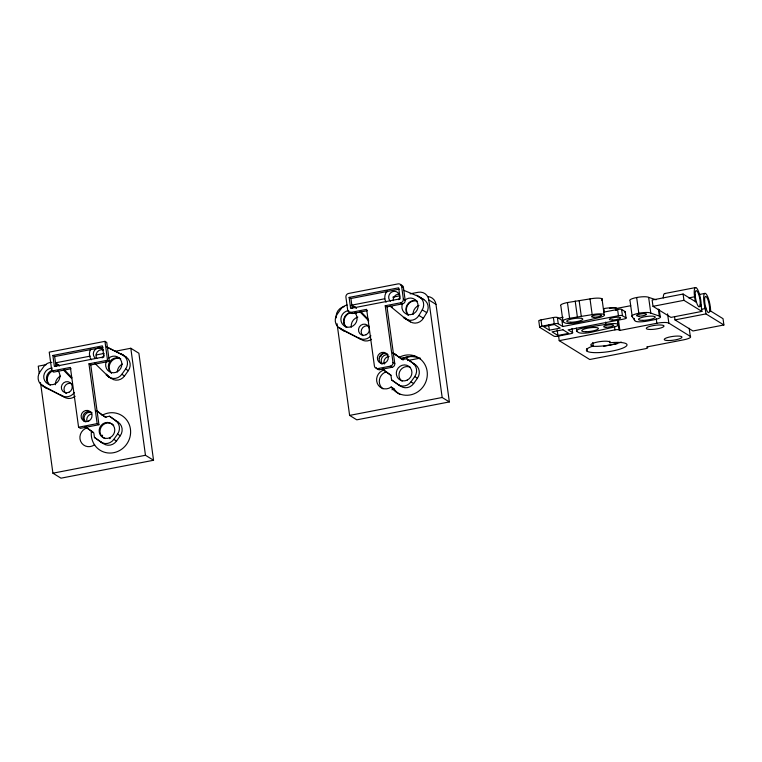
<?xml version="1.0" encoding="UTF-8"?>
<svg xmlns="http://www.w3.org/2000/svg" width="762" height="762" viewBox="0 0 762 762"><rect width="100%" height="100%" fill="white"/><g stroke="black" fill="none" stroke-linecap="round" stroke-linejoin="round"><path stroke-width="1.14" d="M390.03 306.076L405.984 319.116A9.754 9.23 -58.3 0 0 418.91 315.458L422.253 309.877A9.754 9.23 -58.3 0 0 419.319 296.789L403.536 290.227M404.279 317.259L410.47 321.888A9.754 9.23 -58.3 0 0 423.405 318.23L426.739 312.649A9.754 9.23 -58.3 0 0 423.805 299.552L416.681 295.208M94.774 363.264L108.709 376.838A9.754 9.23 -58.3 0 0 121.844 374.304L125.616 368.998A9.754 9.23 -58.3 0 0 123.787 355.644L106.547 346.7M108.709 376.838L111.404 378.504A9.754 9.23 -58.3 0 0 124.539 375.961L128.302 370.665A9.754 9.23 -58.3 0 0 126.473 357.311L121.291 353.844M85.106 426.663L93.831 432.978L94.44 437.426L100.679 441.931A9.754 9.23 -58.3 0 0 113.805 439.388L117.577 434.092A9.754 9.23 -58.3 0 0 115.748 420.738L109.509 416.233L105.137 417.081L96.403 410.775L106.08 417.481M100.679 441.931L103.365 443.589A9.754 9.23 -58.3 0 0 116.5 441.055L120.272 435.75A9.754 9.23 -58.3 0 0 118.434 422.396L109.509 416.233M384.048 370.265L382.257 369.16L390.982 375.466L391.592 379.914L397.831 384.419A9.754 9.23 -58.3 0 0 410.956 381.876L414.728 376.58A9.754 9.23 -58.3 0 0 412.899 363.226L406.66 358.721L402.288 359.569L393.554 353.263A9.754 9.23 -58.3 0 0 392.859 352.806M397.831 384.419L400.517 386.086A9.754 9.23 -58.3 0 0 413.652 383.543L417.424 378.247A9.754 9.23 -58.3 0 0 415.595 364.893L406.66 358.721M90.754 364.931L98.946 424.739L97.155 423.624L88.964 363.826L90.754 364.931L109.328 361.34L106.747 342.452L104.946 341.347L49.235 352.13L51.816 371.018L53.616 372.123L71.028 368.751M349.12 297.399L398.65 287.817L400.155 298.828L350.625 308.42L349.12 297.399L350.92 298.513L399.288 289.15M52.864 355.463L102.394 345.881L103.899 356.892L54.378 366.484L52.864 355.463L54.664 356.568L103.032 347.215M351.177 305.248L384.696 298.761M392.792 297.19L399.726 295.847M410.127 293.837L418.224 292.275A9.754 9.23 -58.3 0 1 428.796 299.914L435.978 304.352L449.351 401.926L356.797 419.833L349.615 415.404L337.052 323.707M46.349 364.607L38.252 366.17L39.224 373.228M55.607 362.817L90.316 356.102M96.098 354.978L104.194 353.416M114.605 351.396L130.807 348.263L138.884 353.244L153.543 460.267L60.989 478.174L52.911 473.192L40.51 382.638M387.01 306.867L402.488 303.876A3.248 3.077 -58.3 0 0 405.155 300.133L403.431 287.541L401.631 286.426A3.248 3.077 -58.3 0 0 398.107 283.883L348.577 293.465A3.248 3.077 -58.3 0 0 345.919 297.209L347.643 309.801A3.248 3.077 -58.3 0 0 351.168 312.353L366.646 309.353L374.409 366.008A3.248 3.077 -58.3 0 0 377.933 368.56L379.724 369.665L392.106 367.274A3.248 3.077 -58.3 0 0 394.773 363.522L387.01 306.867L385.22 305.762L392.982 362.417A3.248 3.077 -58.3 0 1 390.315 366.16L377.933 368.56M385.22 305.762L400.698 302.771L402.488 303.876M51.816 371.018L70.39 367.417L78.581 427.225L80.381 428.33L98.946 424.739M88.964 363.826L107.537 360.236L109.328 361.34M349.815 312.029A3.248 3.077 -58.3 0 0 352.968 313.458L367.332 310.677M601.999 298.771L604.152 314.506A9.754 2.076 -7.8 0 1 597.56 317.964L576.786 322.707A9.754 2.076 -7.8 0 1 564.813 322.85L563.013 321.735L560.861 306A9.754 2.076 -7.8 0 1 567.452 302.543L590.017 298.904A9.754 2.076 -7.8 0 1 599.932 298.228A9.754 2.076 -7.8 0 1 601.618 300.218M664.702 293.541L695.649 287.55M541.01 319.897L553.393 317.506A3.248 0.695 -7.8 0 1 557.384 317.459L561.87 320.231L562.737 326.527L618.449 315.735A3.248 0.695 -7.8 0 1 622.44 315.697L626.031 317.906A3.248 0.695 -7.8 0 1 623.84 319.059L568.119 329.851L572.605 332.613A3.248 0.695 -7.8 0 1 570.414 333.766L558.032 336.166A3.248 0.695 -7.8 0 1 554.041 336.213L539.677 327.346L538.81 321.05A3.248 0.695 -7.8 0 1 541.01 319.897L541.877 326.193A3.248 0.695 -7.8 0 0 539.677 327.346M558.527 318.183L563.166 317.287M609.6 308.296L611.915 307.848A3.248 0.695 -7.8 0 1 615.915 307.8L616.858 308.381L630.726 305.705M696.506 302.314L683.095 294.037L652.139 300.028L653.005 306.324L670.96 317.402L701.907 311.41L701.05 305.114L700.202 304.6M563.013 321.735A9.754 2.076 -7.8 0 1 569.605 318.278L592.169 314.639A9.754 2.076 -7.8 0 1 604.152 314.506M603.656 312.144L617.591 309.448A3.248 0.695 -7.8 0 1 621.582 309.401L625.173 311.61L626.031 317.906M699.345 294.475L705.079 293.36M541.877 326.193L554.25 323.802A3.248 0.695 -7.8 0 1 558.251 323.755L562.737 326.527M688.762 297.913L694.563 296.799M653.005 306.324L683.952 300.333L701.907 311.41M400.698 358.264L414.614 355.568M549.383 330.203L560.213 328.098L554.374 324.498L543.544 326.603L549.383 330.203L548.659 324.955M407.622 360.559L420.348 358.102M698.887 306.514L701.173 306.067A11.382 2.781 79 0 0 696.354 287.826A11.382 2.781 79 0 0 695.516 301.704M78.581 427.225L97.155 423.624M701.773 309.229L705.212 308.562A11.382 2.781 79 0 1 705.469 293.456A11.382 2.781 79 0 1 710.613 311.02M559.222 340.662L614.934 329.879A3.248 0.695 -7.8 0 1 618.934 329.832L619.877 330.413L656.863 323.259A9.754 2.076 -7.8 0 1 668.846 323.126L690.296 336.366A9.754 2.076 -7.8 0 1 683.704 339.823L646.709 346.977L647.652 347.558A3.248 0.695 -7.8 0 1 645.452 348.71L589.74 359.502L559.222 340.662L558.584 336.023M674.551 316.687L674.999 319.897L705.945 313.906L723.9 324.983L723.033 318.687L709.632 310.41M603.571 346.319L617.334 343.652M723.9 324.983L692.944 330.975L674.999 319.897M349.615 415.404L442.17 397.488L449.351 401.926M52.911 473.192L145.466 455.276L153.543 460.267M617.268 319.288L617.944 324.202A9.754 2.076 -7.8 0 0 605.961 324.345L583.397 327.984A9.754 2.076 -7.8 0 0 576.805 331.441L576.339 328.07M659.254 309.648L660.178 316.392A9.754 2.076 -7.8 0 1 653.586 319.859L647.395 321.05A9.754 2.076 -7.8 0 1 635.413 321.193L632.222 316.716L630.069 300.971A9.754 2.076 -7.8 0 1 636.661 297.513A9.754 2.076 -7.8 0 1 648.643 297.38L656.063 299.761M632.222 316.716A9.754 2.076 -7.8 0 1 638.823 313.249A9.754 2.076 -7.8 0 1 650.796 313.115L660.178 316.392M418.976 297.151L423.805 299.552M347.101 305.019A9.754 9.23 -58.3 0 0 340.909 309.058L337.137 314.354A9.754 9.23 -58.3 0 0 338.966 327.708L360.998 339.338A9.754 9.23 -58.3 0 0 371.532 339.338M341.462 329.508L360.998 339.338M107.137 347.348L123.987 355.511M51.873 362.36A9.754 9.23 -58.3 0 0 43.758 366.57L39.986 371.866A9.754 9.23 -58.3 0 0 41.815 385.22L63.846 396.84A9.754 9.23 -58.3 0 0 75.143 396.278M44.31 387.02L63.846 396.84M705.926 308.124L705.088 307.61L705.945 313.906M576.805 331.441L578.596 332.546A9.754 2.076 -7.8 0 0 590.579 332.413L611.343 327.67A9.754 2.076 -7.8 0 0 617.944 324.202M422.253 309.877L426.739 312.649M401.631 286.426L403.355 299.018L405.155 300.133M386.22 292.217L386.782 292.57M418.91 315.458L423.405 318.23M403.336 317.544L410.47 321.888M351.768 305.333A9.754 9.23 -58.3 0 1 354.044 306.514L355.835 307.619M351.168 312.353L352.968 313.458M412.899 363.226L415.595 364.893M393.554 353.263L403.231 359.969M338.966 327.708L344.157 331.175M392.982 362.417L394.773 363.522M414.728 376.58L417.424 378.247M380.428 355.806L381.095 356.216M390.315 366.16L392.106 367.274M410.956 381.876L413.652 383.543M391.592 379.914L400.517 386.086M384.181 369.961A9.754 9.23 -58.3 0 0 377.304 383.391A9.754 9.23 -58.3 0 0 391.192 387.001L393.878 388.668A20.488 19.374 -58.3 0 0 400.002 394.44M123.787 355.644L126.473 357.311M125.616 368.998L128.302 370.665M121.844 374.304L124.539 375.961M106.223 375.037L111.404 378.504M55.436 363.169A9.754 9.23 -58.3 0 1 56.893 364.026L59.579 365.684A9.754 9.23 -58.3 0 0 56.436 364.255M115.748 420.738L118.434 422.396M41.815 385.22L47.006 388.677M117.577 434.092L120.272 435.75M113.805 439.388L116.5 441.055M86.001 427.225L93.031 432.111M94.44 437.426L103.365 443.589M94.707 444.922L94.488 444.789A9.754 9.23 -58.3 0 1 80.667 441.331A9.754 9.23 -58.3 0 1 87.154 427.834M354.044 306.514L356.53 308.315M384.943 370.818L391.058 375.237M56.893 364.026L59.379 365.827M360.864 311.658L368.217 319.23M359.807 311.677L368.798 320.935M106.461 374.18L108.909 376.704M64.532 370.008L71.885 377.581M63.465 370.037L71.647 378.447M689.181 328.241L690.296 336.366M683.095 294.037L683.952 300.333M667.569 313.849L668.846 323.126M658.358 309.096L659.282 315.839M656.225 318.621L656.863 323.259M648.643 297.38L650.796 313.115M636.661 297.513L638.823 313.249M634.203 318.383L634.517 320.631M621.582 309.401L622.44 315.697M617.591 309.448L618.449 315.735M618.439 319.983L619.877 330.413M615.915 307.8L616.229 310.124M617.658 320.554L618.934 329.832M615.782 308.467L616.058 310.439M614.458 326.403L614.934 329.879M609.752 341.176L609.962 342.748A20.488 4.362 -7.8 0 1 625.507 346.729A20.488 4.362 -7.8 0 1 594.96 352.644A20.488 4.362 -7.8 0 1 593.255 345.977L592.769 342.443M604.266 311.972L603.809 308.6A9.754 2.076 -7.8 0 1 613.381 307.896A9.754 2.076 -7.8 0 1 615.744 309.667M605.657 322.097L605.961 324.345M590.017 298.904L592.169 314.639M586.835 348.539L587.216 351.292M579.187 301L581.339 316.735M575.186 301.047L577.348 316.782M572.033 328.422L572.605 332.613M567.452 302.543L569.605 318.278M557.384 317.459L558.251 323.755M557.165 329.87L558.032 336.166M553.393 317.506L554.25 323.802M428.796 299.914L442.17 397.488M350.92 298.513L352.273 308.42M130.807 348.263L145.466 455.276M104.946 341.347L107.537 360.236M54.664 356.568L56.017 366.484M408.442 315.001A8.458 8.001 -58.3 0 1 417.509 301.266M404.593 300.447A8.458 8.001 -58.3 0 1 417.614 303.066A8.458 8.001 -58.3 0 1 409.927 314.706A8.458 8.001 -58.3 0 1 402.46 303.676M393.211 300.647A5.686 5.382 -58.3 0 1 399.65 294.151M390.439 301.247A5.686 5.382 -58.3 0 1 389.915 293.618A5.686 5.382 -58.3 0 1 397.345 292.237A5.686 5.382 -58.3 0 1 398.774 299.695M386.067 302.209A9.754 9.23 -58.3 0 1 387.258 290.779M392.278 307.086A9.754 9.23 -58.3 0 1 391.649 306.467M621.259 342.081A20.488 4.362 -7.8 0 1 592.626 346.291M593.255 345.977A9.754 2.076 -7.8 0 1 597.741 341.976A9.754 2.076 -7.8 0 1 609.962 342.748M625.173 311.61A3.248 0.695 -7.8 0 1 624.726 312.268M663.273 297.942A11.382 2.781 79 0 1 665.245 293.703M403.355 299.018A3.248 3.077 -58.3 0 1 400.698 302.771M381.8 363.969A5.686 5.382 -58.3 0 1 379.943 356.368A5.686 5.382 -58.3 0 1 387.448 354.092M400.469 284.931A3.248 3.077 -58.3 0 1 403.431 287.541M379.724 369.665A3.248 3.077 -58.3 0 1 376.333 367.684M413.09 314.439A8.944 8.458 -58.3 0 1 418.967 305.372M351.263 327.212A8.944 8.458 -58.3 0 1 357.826 317.087M401.412 359.235A20.488 19.374 -58.3 0 1 420.519 358.978M393.878 388.668A9.754 9.23 -58.3 0 1 391.944 389.782M383.019 388.896A9.754 9.23 -58.3 0 1 379.495 379.419A9.754 9.23 -58.3 0 1 386.544 371.704M398.888 357.483A20.488 19.374 -58.3 0 1 424.91 364.531A20.488 19.374 -58.3 0 1 417.786 391.858A20.488 19.374 -58.3 0 1 391.192 387.001M428.006 296.57A9.754 9.23 -58.3 0 1 435.978 304.352M336.252 317.83A9.754 9.23 -58.3 0 1 344.243 306.591M408.022 315.258A8.944 8.458 -58.3 0 1 407.156 304.952A8.944 8.458 -58.3 0 1 416.528 300.495M346.11 327.241A8.944 8.458 -58.3 0 1 350.644 312.658M355.444 312.687A8.944 8.458 -58.3 0 1 356.254 312.982M105.204 438.617A8.125 7.687 -58.3 0 1 101.336 426.777A8.125 7.687 -58.3 0 1 113.681 425.387M110.261 438.407A8.125 7.687 -58.3 0 1 109.566 438.645M102.022 415.366A20.488 19.374 -58.3 0 1 129.969 426.73A20.488 19.374 -58.3 0 1 111.928 452.961A20.488 19.374 -58.3 0 1 91.507 430.654M87.049 421.634A5.686 5.382 -58.3 0 1 92.011 413.89M85.468 421.805A5.686 5.382 -58.3 0 1 91.954 412.69M87.792 428.33A9.754 9.23 -58.3 0 1 86.525 427.215M84.077 421.195A9.754 9.23 -58.3 0 1 84.096 420.205M96.822 411.251A9.754 9.23 -58.3 0 1 99.098 412.433M102.613 435.912A8.125 7.687 -58.3 0 1 102.299 435.169M50.244 385.362A8.458 8.001 -58.3 0 1 52.597 370.103M57.845 370.503A8.458 8.001 -58.3 0 1 55.54 383.648A8.458 8.001 -58.3 0 1 43.882 378.495A8.458 8.001 -58.3 0 1 52.397 368.094M66.208 393.535A5.686 5.382 -58.3 0 1 71.952 383.762M44.51 386.877A9.754 9.23 -58.3 0 1 42.672 385.086M74.285 392.64A9.754 9.23 -58.3 0 1 61.16 395.183M111.547 372.989A8.458 8.001 -58.3 0 1 109.747 361.731A8.458 8.001 -58.3 0 1 120.739 358.826M108.871 358.045A8.458 8.001 -58.3 0 1 121.501 361.531A8.458 8.001 -58.3 0 1 113.509 372.77A8.458 8.001 -58.3 0 1 106.175 361.836M96.812 358.445A5.686 5.382 -58.3 0 1 103.451 349.968M95.898 358.531A5.686 5.382 -58.3 0 1 94.755 350.053A5.686 5.382 -58.3 0 1 103.165 350.044M104.061 354.854A5.686 5.382 -58.3 0 1 102.079 357.94M91.297 359.778A9.754 9.23 -58.3 0 1 90.83 348.958M117.281 371.961A8.944 8.458 -58.3 0 1 122.387 364.055M111.319 373.047A8.944 8.458 -58.3 0 1 110.452 362.741A8.944 8.458 -58.3 0 1 119.825 358.283M55.378 384.762A8.944 8.458 -58.3 0 1 60.484 376.037M48.873 384.353A8.944 8.458 -58.3 0 1 53.169 370.703M85.077 421.729A5.686 5.382 -58.3 0 1 84.011 413.937A5.686 5.382 -58.3 0 1 91.669 412.452M346.796 327.46A8.458 8.001 -58.3 0 1 350.568 312.391M354.616 312.668A8.458 8.001 -58.3 0 1 355.987 313.296M354.997 312.992A8.458 8.001 -58.3 0 1 352.93 325.993A8.458 8.001 -58.3 0 1 341.166 321.535A8.458 8.001 -58.3 0 1 348.72 310.61M362.979 335.718A5.686 5.382 -58.3 0 1 369.103 326.25M341.662 329.375A9.754 9.23 -58.3 0 1 340.395 328.251M352.663 306.581A9.754 9.23 -58.3 0 1 356.035 307.724M370.904 335.823A9.754 9.23 -58.3 0 1 358.311 337.671M384.21 364.122A5.686 5.382 -58.3 0 1 389.163 356.387M382.286 363.903A5.686 5.382 -58.3 0 1 388.115 354.835M379.162 358.197A9.754 9.23 -58.3 0 1 383.029 353.254M384.296 370.303A9.754 9.23 -58.3 0 1 383.105 369.027M393.097 353.492A9.754 9.23 -58.3 0 1 396.25 354.921M402.098 381.21A8.125 7.687 -58.3 0 1 410.308 367.255M562.908 329.765L552.069 331.861L557.908 335.461L568.738 333.365L562.908 329.765M668.703 340.547A8.944 1.905 -7.8 0 0 681.971 337.137A8.944 1.905 -7.8 0 0 668.655 337.223A8.944 1.905 -7.8 0 0 668.703 340.547M650.758 329.47A8.944 1.905 -7.8 0 0 664.026 326.06A8.944 1.905 -7.8 0 0 650.7 326.146A8.944 1.905 -7.8 0 0 650.758 329.47M612.153 320.03A5.686 1.21 -7.8 0 0 620.592 317.859A5.686 1.21 -7.8 0 0 612.115 317.916A5.686 1.21 -7.8 0 0 612.153 320.03M704.621 300.79A8.287 2.029 79 0 0 708.698 312.687A8.287 2.029 79 0 0 708.079 300.161A8.287 2.029 79 0 0 704.621 300.79M695.192 294.98A8.287 2.029 79 0 0 699.278 306.876A8.287 2.029 79 0 0 698.649 294.351A8.287 2.029 79 0 0 695.192 294.98M642.728 320.364A8.458 1.8 -7.8 0 0 655.272 317.135A8.458 1.8 -7.8 0 0 642.68 317.221A8.458 1.8 -7.8 0 0 642.728 320.364M639.032 316.182A5.039 1.076 -7.8 0 0 646.509 314.258A5.039 1.076 -7.8 0 0 638.994 314.306A5.039 1.076 -7.8 0 0 639.032 316.182M570.738 322.231A8.125 1.734 -7.8 0 0 582.806 319.135A8.125 1.734 -7.8 0 0 570.69 319.211A8.125 1.734 -7.8 0 0 570.738 322.231M594.008 317.249A5.039 1.076 -7.8 0 0 601.485 315.335A5.039 1.076 -7.8 0 0 593.979 315.382A5.039 1.076 -7.8 0 0 594.008 317.249M585.921 331.718A8.458 1.8 -7.8 0 0 598.465 328.498A8.458 1.8 -7.8 0 0 585.864 328.574A8.458 1.8 -7.8 0 0 585.921 331.718M606.171 327.269A5.039 1.076 -7.8 0 0 613.648 325.345A5.039 1.076 -7.8 0 0 606.142 325.393A5.039 1.076 -7.8 0 0 606.171 327.269M384.962 362.969A5.686 5.382 -58.3 0 0 386.124 353.282A5.686 5.382 -58.3 0 0 377.4 357.511A5.686 5.382 -58.3 0 0 384.962 362.969M110.004 437.645A8.125 7.687 -58.3 0 0 111.671 423.805A8.125 7.687 -58.3 0 0 99.212 429.844A8.125 7.687 -58.3 0 0 110.004 437.645M68.942 392.287A5.686 5.382 -58.3 0 0 70.104 382.6A5.686 5.382 -58.3 0 0 61.379 386.82A5.686 5.382 -58.3 0 0 68.942 392.287M88.706 421.034A5.686 5.382 -58.3 0 0 89.868 411.347A5.686 5.382 -58.3 0 0 81.143 415.566A5.686 5.382 -58.3 0 0 88.706 421.034M366.093 334.775A5.686 5.382 -58.3 0 0 367.255 325.088A5.686 5.382 -58.3 0 0 358.531 329.308A5.686 5.382 -58.3 0 0 366.093 334.775M407.156 380.133A8.125 7.687 -58.3 0 0 408.823 366.303A8.125 7.687 -58.3 0 0 396.364 372.332A8.125 7.687 -58.3 0 0 407.156 380.133"/></g></svg>
